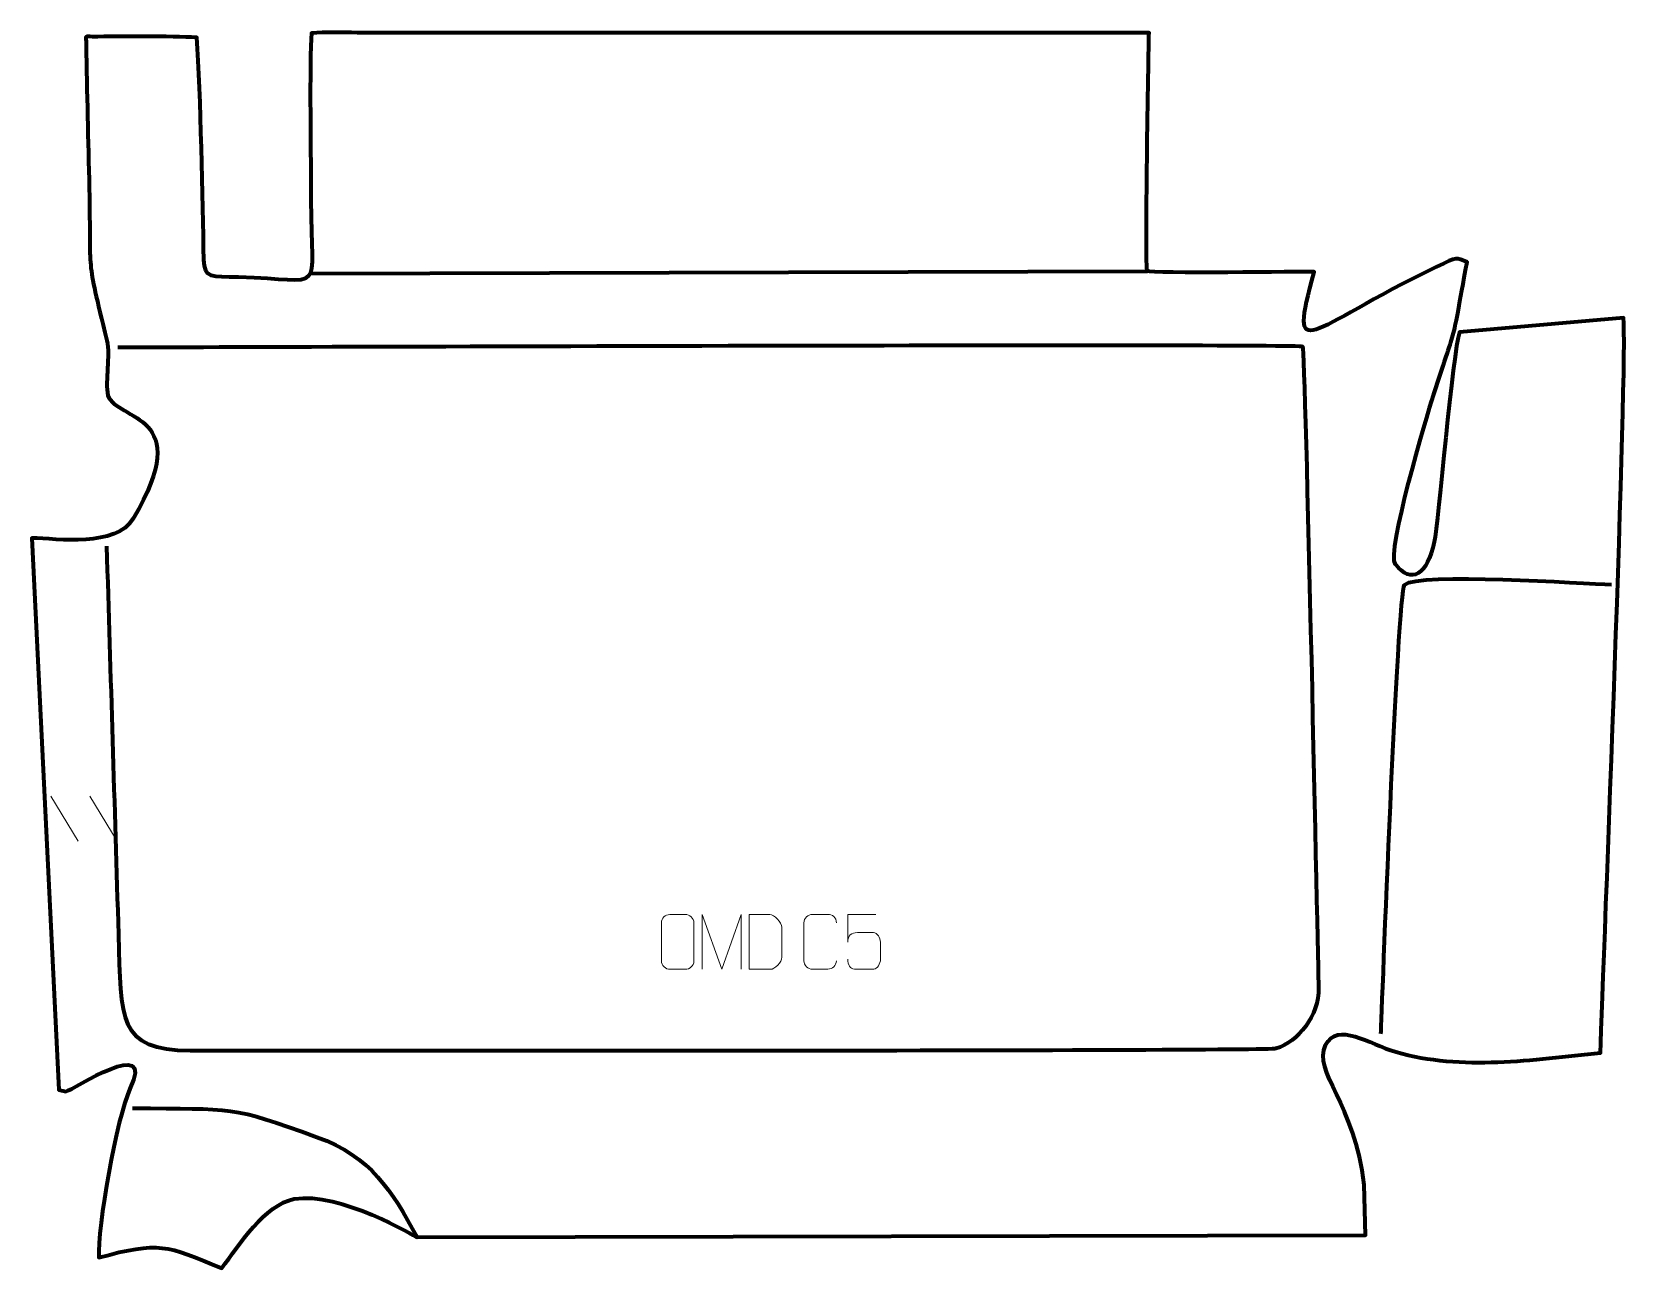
# Model space of a CAD drawing. Header units: millimetres. Extents: x -363 to 364, y -281 to 282.
import ezdxf

# ---------------------------------------------------------------- set-up
doc = ezdxf.new("R2010")
doc.units = ezdxf.units.MM
doc.header["$MEASUREMENT"] = 0
for name, color, linetype in [('layer 1', 7, 'Continuous'), ('layer 2', 7, 'Continuous'), ('layer 3', 7, 'Continuous')]:
    doc.layers.add(name, color=color, linetype=linetype)

msp = doc.modelspace()

# ---------------------------------------------------------------- linework, layer by layer
at = {"layer": 'layer 1', "color": 250, "lineweight": 9}
for points in [[(-353.8974, -66.372), (-353.8974, -66.372), (-341.5331, -86.9163), (-341.5331, -86.9163)], [(-336.1675, -66.372), (-336.1675, -66.372), (-323.8032, -86.9163), (-323.8032, -86.9163)]]:
    msp.add_open_spline(points, degree=3, dxfattribs=at)
for points, knots in [([(-71.9543, -120.3372), (-69.6286, -120.3372), (-67.3025, -120.3372), (-64.9764, -120.3372), (-64.9764, -120.3372), (-63.0298, -120.3016), (-61.0384, -121.7932), (-61.0117, -124.2308), (-61.0117, -124.2308), (-61.0121, -129.9777), (-61.0121, -135.725), (-61.0117, -141.4727), (-61.0117, -141.4727), (-61.1515, -143.7961), (-62.8287, -145.2757), (-64.9764, -145.2865), (-64.9764, -145.2865), (-67.3083, -145.2861), (-69.6402, -145.2861), (-71.9717, -145.2865), (-71.9717, -145.2865), (-73.8967, -145.3919), (-75.8688, -143.5074), (-75.8576, -141.4901), (-75.8576, -141.4901), (-75.8573, -135.72), (-75.8573, -129.9503), (-75.8576, -124.181), (-75.8576, -124.181), (-75.8534, -122.0429), (-74.1067, -120.3237), (-71.9543, -120.3372)], [0, 0, 0, 0, 0.11111111, 0.11111111, 0.11111111, 0.11111111, 0.22222222, 0.22222222, 0.22222222, 0.22222222, 0.33333333, 0.33333333, 0.33333333, 0.33333333, 0.44444444, 0.44444444, 0.44444444, 0.44444444, 0.55555556, 0.55555556, 0.55555556, 0.55555556, 0.66666667, 0.66666667, 0.66666667, 0.66666667, 0.77777778, 0.77777778, 0.77777778, 0.77777778, 1, 1, 1, 1]), ([(-57.2772, -145.2926), (-57.2772, -145.2926), (-57.2772, -120.3347), (-57.2772, -120.3347), (-57.2772, -120.3347), (-57.2772, -120.3347), (-48.3521, -145.2926), (-48.3521, -145.2926), (-48.3521, -145.2926), (-48.3521, -145.2926), (-39.5922, -120.3352), (-39.5922, -120.3352), (-39.5922, -120.3352), (-39.5922, -120.3352), (-39.5922, -145.2926), (-39.5922, -145.2926)], [0, 0, 0, 0, 0.2, 0.2, 0.2, 0.2, 0.4, 0.4, 0.4, 0.4, 0.6, 0.6, 0.6, 0.6, 1, 1, 1, 1]), ([(-35.827, -145.2623), (-33.4952, -145.2619), (-28.545, -145.2859), (-26.2135, -145.2862), (-26.2135, -145.2862), (-24.2885, -145.3916), (-20.9699, -141.85), (-20.9811, -139.8327), (-20.9811, -139.8327), (-20.9815, -134.0626), (-20.9815, -131.8929), (-20.9811, -126.1236), (-20.9811, -126.1236), (-20.9854, -123.9855), (-24.3599, -120.3254), (-26.5123, -120.3389), (-26.5123, -120.3389), (-28.838, -120.3389), (-33.5623, -120.3389), (-35.8884, -120.3389), (-35.8884, -120.3389), (-35.888, -126.0858), (-35.8267, -139.515), (-35.827, -145.2623)], [0, 0, 0, 0, 0.14285714, 0.14285714, 0.14285714, 0.14285714, 0.28571429, 0.28571429, 0.28571429, 0.28571429, 0.42857143, 0.42857143, 0.42857143, 0.42857143, 0.57142857, 0.57142857, 0.57142857, 0.57142857, 0.71428571, 0.71428571, 0.71428571, 0.71428571, 1, 1, 1, 1]), ([(3.8992, -141.3993), (3.7594, -143.7227), (2.0822, -145.2023), (-0.0655, -145.2131), (-0.0655, -145.2131), (-2.3974, -145.2127), (-4.7293, -145.2127), (-7.0608, -145.2131), (-7.0608, -145.2131), (-8.9858, -145.3185), (-10.9579, -143.434), (-10.9467, -141.4167), (-10.9467, -141.4167), (-10.9463, -135.6466), (-10.9463, -129.8769), (-10.9467, -124.1076), (-10.9467, -124.1076), (-10.9425, -121.9695), (-9.1958, -120.2503), (-7.0434, -120.2638), (-7.0434, -120.2638), (-4.7177, -120.2638), (-2.3916, -120.2638), (-0.0655, -120.2638), (-0.0655, -120.2638), (1.8811, -120.2283), (3.8725, -121.7198), (3.8992, -124.1574)], [0, 0, 0, 0, 0.125, 0.125, 0.125, 0.125, 0.25, 0.25, 0.25, 0.25, 0.375, 0.375, 0.375, 0.375, 0.5, 0.5, 0.5, 0.5, 0.625, 0.625, 0.625, 0.625, 0.75, 0.75, 0.75, 0.75, 1, 1, 1, 1]), ([(21.8703, -120.2855), (21.8703, -120.2855), (9.0186, -120.2855), (9.0186, -120.2855), (9.0186, -120.2855), (9.0189, -124.5161), (9.0189, -128.747), (9.0186, -132.9782), (9.0186, -132.9782), (9.0183, -129.6681), (10.6493, -128.5963), (13.4613, -128.5358), (13.4613, -128.5358), (15.9009, -128.5355), (18.3404, -128.5355), (20.7796, -128.5358), (20.7796, -128.5358), (22.4294, -128.529), (23.9043, -130.9095), (23.9328, -132.9782), (23.9328, -132.9782), (23.9325, -135.5655), (23.9325, -138.1531), (23.9328, -140.7408), (23.9328, -140.7408), (23.979, -142.7002), (22.4796, -145.1365), (20.8537, -145.195), (20.8537, -145.195), (18.8972, -145.1947), (14.0022, -145.1947), (12.0452, -145.195), (12.0452, -145.195), (10.1997, -145.2038), (9.0926, -143.239), (9.0718, -140.6879)], [0, 0, 0, 0, 0.1, 0.1, 0.1, 0.1, 0.2, 0.2, 0.2, 0.2, 0.3, 0.3, 0.3, 0.3, 0.4, 0.4, 0.4, 0.4, 0.5, 0.5, 0.5, 0.5, 0.6, 0.6, 0.6, 0.6, 0.7, 0.7, 0.7, 0.7, 0.8, 0.8, 0.8, 0.8, 1, 1, 1, 1])]:
    msp.add_open_spline(points, degree=3, knots=knots, dxfattribs=at)
at = {"layer": 'layer 2', "color": 22, "lineweight": 158}
msp.add_open_spline([(-284.2252, 178.051), (-283.9937, 169.3768), (-280.9546, 170.4338), (-268.4173, 170.0944), (-268.4173, 170.0944), (-227.732, 168.9928), (-235.4771, 160.6436), (-235.477, 205.2655), (-235.477, 205.2655), (-235.477, 221.0082), (-236.2531, 269.2315), (-235.2973, 281.3597), (-235.2973, 281.3597), (-229.003, 281.8885), (-220.9777, 281.5398), (-214.4907, 281.5399), (-214.4907, 281.5399), (-94.238, 281.5428), (26.0146, 281.5402), (146.2674, 281.5402), (146.2674, 281.5402), (146.1529, 272.4626), (144.2166, 174.1812), (145.4968, 172.9182), (145.4968, 172.9182), (146.6936, 171.7376), (216.833, 172.5885), (221.4322, 172.6065), (221.4322, 172.6065), (209.9205, 128.576), (216.9149, 145.7712), (277.286, 174.8424), (277.286, 174.8424), (287.4015, 179.7134), (285.7387, 178.9314), (291.1363, 176.9882), (291.1363, 176.9882), (283.5802, 136.0172), (287.3621, 152.1764), (275.8593, 116.273), (275.8593, 116.273), (272.9099, 107.067), (254.2808, 44.6305), (258.5062, 39.2501), (258.5062, 39.2501), (265.867, 29.8772), (272.9713, 34.5509), (276.1771, 49.4494), (276.1771, 49.4494), (277.8603, 57.2721), (284.6791, 136.5229), (287.6643, 145.0671), (287.6643, 145.0671), (287.6643, 145.0671), (362.3654, 151.6204), (362.3654, 151.6204), (362.3654, 151.6204), (364.4755, 134.0072), (353.3066, -141.5003), (351.8708, -183.3319), (351.8708, -183.3319), (321.0831, -186.4568), (288.9795, -191.648), (258.6194, -182.9116), (258.6194, -182.9116), (246.3259, -179.374), (232.227, -168.8891), (226.6882, -179.846), (226.6882, -179.846), (220.6218, -191.8464), (240.2064, -206.4876), (244.2519, -243.58), (244.2519, -243.58), (244.2519, -243.58), (244.9344, -266.442), (244.9344, -266.442), (244.9344, -266.442), (244.9344, -266.442), (-187.0751, -267.4387), (-187.0751, -267.4387), (-187.0751, -267.4387), (-187.9987, -267.2196), (-222.3048, -246.1828), (-243.1237, -249.9672), (-243.1237, -249.9672), (-256.5616, -252.4099), (-268.1682, -270.9549), (-276.0381, -281.4599), (-276.0381, -281.4599), (-301.6188, -270.9868), (-304.3644, -269.1707), (-332.0857, -276.6358), (-332.0857, -276.6358), (-333.0008, -263.5021), (-323.9042, -212.5071), (-317.9142, -199.8016), (-317.9142, -199.8016), (-305.9726, -174.4722), (-343.9379, -200.5738), (-347.1433, -200.9294), (-347.1433, -200.9294), (-347.1433, -200.9294), (-350.2649, -200.149), (-350.2649, -200.149), (-350.2649, -200.149), (-350.2649, -200.149), (-362.5819, 51.2544), (-362.5819, 51.2544), (-362.5819, 51.2544), (-350.891, 50.8891), (-324.2506, 46.9257), (-316.4341, 60.0926), (-316.4341, 60.0926), (-287.6883, 108.5149), (-323.68, 104.4699), (-328.0226, 116.1875), (-328.0226, 116.1875), (-329.3463, 123.1305), (-326.7992, 134.2625), (-328.4735, 141.2052), (-328.4735, 141.2052), (-338.2626, 181.7936), (-335.6068, 169.1019), (-336.4891, 210.5592), (-336.4891, 210.5592), (-336.9537, 232.3913), (-337.5432, 254.2886), (-337.8933, 276.1141), (-337.8933, 276.1141), (-337.9656, 280.6207), (-338.7579, 279.6703), (-334.9892, 279.7), (-334.9892, 279.7), (-322.2828, 279.8), (-299.7451, 279.9694), (-287.4884, 279.3608), (-287.4884, 279.3608), (-285.5556, 253.3896), (-284.9475, 205.0313), (-284.2252, 178.051)], degree=3, knots=[0, 0, 0, 0, 0.02777778, 0.02777778, 0.02777778, 0.02777778, 0.05555556, 0.05555556, 0.05555556, 0.05555556, 0.08333333, 0.08333333, 0.08333333, 0.08333333, 0.11111111, 0.11111111, 0.11111111, 0.11111111, 0.13888889, 0.13888889, 0.13888889, 0.13888889, 0.16666667, 0.16666667, 0.16666667, 0.16666667, 0.19444444, 0.19444444, 0.19444444, 0.19444444, 0.22222222, 0.22222222, 0.22222222, 0.22222222, 0.25, 0.25, 0.25, 0.25, 0.27777778, 0.27777778, 0.27777778, 0.27777778, 0.30555556, 0.30555556, 0.30555556, 0.30555556, 0.33333333, 0.33333333, 0.33333333, 0.33333333, 0.36111111, 0.36111111, 0.36111111, 0.36111111, 0.38888889, 0.38888889, 0.38888889, 0.38888889, 0.41666667, 0.41666667, 0.41666667, 0.41666667, 0.44444444, 0.44444444, 0.44444444, 0.44444444, 0.47222222, 0.47222222, 0.47222222, 0.47222222, 0.5, 0.5, 0.5, 0.5, 0.52777778, 0.52777778, 0.52777778, 0.52777778, 0.55555556, 0.55555556, 0.55555556, 0.55555556, 0.58333333, 0.58333333, 0.58333333, 0.58333333, 0.61111111, 0.61111111, 0.61111111, 0.61111111, 0.63888889, 0.63888889, 0.63888889, 0.63888889, 0.66666667, 0.66666667, 0.66666667, 0.66666667, 0.69444444, 0.69444444, 0.69444444, 0.69444444, 0.72222222, 0.72222222, 0.72222222, 0.72222222, 0.75, 0.75, 0.75, 0.75, 0.77777778, 0.77777778, 0.77777778, 0.77777778, 0.80555556, 0.80555556, 0.80555556, 0.80555556, 0.83333333, 0.83333333, 0.83333333, 0.83333333, 0.86111111, 0.86111111, 0.86111111, 0.86111111, 0.88888889, 0.88888889, 0.88888889, 0.88888889, 0.91666667, 0.91666667, 0.91666667, 0.91666667, 0.94444444, 0.94444444, 0.94444444, 0.94444444, 1, 1, 1, 1], dxfattribs=at)
at = {"layer": 'layer 3', "color": 177, "lineweight": 158}
msp.add_open_spline([(-235.8769, 171.7478), (-235.8769, 171.7478), (145.4968, 172.9182), (145.4968, 172.9182)], degree=3, dxfattribs=at)
for points, knots in [([(-323.3869, 138.188), (-268.0921, 138.2871), (214.7398, 139.9441), (216.1604, 138.5909), (216.1604, 138.5909), (217.4202, 137.3909), (223.2312, -143.2487), (223.4677, -153.5534), (223.4677, -153.5534), (223.7694, -166.7028), (214.1651, -178.1406), (204.0523, -181.4585), (204.0523, -181.4585), (200.2548, -182.7046), (-264.969, -182.561), (-290.5101, -182.4492), (-290.5101, -182.4492), (-323.4991, -182.3051), (-321.8511, -168.3806), (-323.0338, -129.5094), (-323.0338, -129.5094), (-324.829, -70.5072), (-326.625, -11.5051), (-328.4205, 47.4972)], [0, 0, 0, 0, 0.14285714, 0.14285714, 0.14285714, 0.14285714, 0.28571429, 0.28571429, 0.28571429, 0.28571429, 0.42857143, 0.42857143, 0.42857143, 0.42857143, 0.57142857, 0.57142857, 0.57142857, 0.57142857, 0.71428571, 0.71428571, 0.71428571, 0.71428571, 1, 1, 1, 1]), ([(251.8786, -174.7624), (252.2669, -166.5108), (259.4276, 26.5634), (262.695, 29.9364), (262.695, 29.9364), (268.3624, 35.7868), (344.7066, 30.3909), (356.9764, 30.0593)], [0, 0, 0, 0, 0.33333333, 0.33333333, 0.33333333, 0.33333333, 1, 1, 1, 1]), ([(-316.7619, -208.5188), (-270.2115, -209.1311), (-272.1601, -207.3203), (-232.7899, -221.7488), (-232.7899, -221.7488), (-208.0025, -230.833), (-199.151, -245.6119), (-187.0751, -267.4387)], [0, 0, 0, 0, 0.33333333, 0.33333333, 0.33333333, 0.33333333, 1, 1, 1, 1])]:
    msp.add_open_spline(points, degree=3, knots=knots, dxfattribs=at)

doc.saveas('drawing.dxf')
